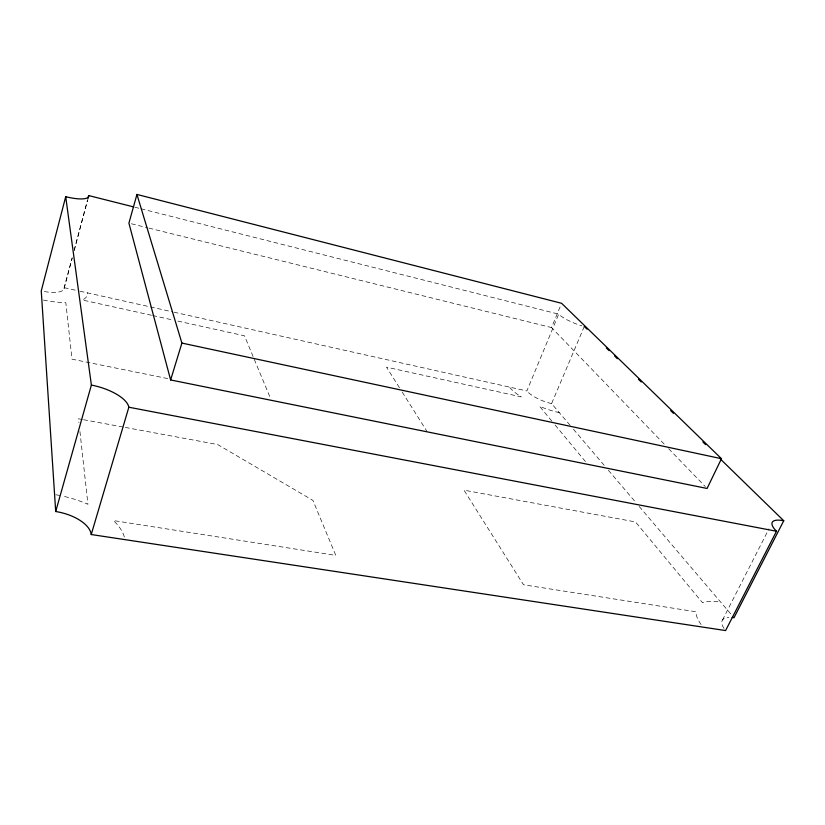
<?xml version="1.0" encoding="UTF-8"?>
<svg xmlns="http://www.w3.org/2000/svg" width="825" height="825" viewBox="0 0 825 825"><rect width="100%" height="100%" fill="white"/><g stroke="black" fill="none" stroke-linecap="round" stroke-linejoin="round"><path stroke-width="0.62" stroke-dasharray="4.12 3.09" d="M44.375 291.555A24.348 8.002 14.6 0 0 64.164 287.677L72.105 257.802M74.095 250.336L87.337 200.547M64.082 288.729L72.27 257.967M74.229 250.583L88.636 196.443M664.166 444.077L551.543 327.566L561.113 304.456M173.982 312.19L526.845 390.957L558.7 314.16A20.532 4.888 22.1 0 0 581.914 325.834M570.106 425.329L551.595 403.6L584.286 326.483M722.494 620.008L768.962 528.815M82.335 419.482L78.54 418.78L78.963 422.606M83.603 419.719L124.07 427.216M125.328 427.443L217.645 444.541L312.923 500.393L335.785 555.38L113.458 520.565A70.919 35.475 12.8 0 1 124.41 537.24M167.702 378.562L72.002 359.174L65.804 302.62A48.716 16.015 14.6 0 1 42.89 299.939M151.48 315.263L82.345 300.001A48.716 16.015 14.6 0 0 87.316 292.844M152.728 315.542L172.848 319.987M177.87 321.09L244.489 335.796L270.466 398.289M64.164 287.677L78.788 290.936M80.004 291.204L172.734 311.912M131.412 223.771L147.665 227.793M148.912 228.102L551.543 327.566M134.795 207.209L139.786 208.467M141.023 208.777L558.7 314.16M668.642 448.707L705.292 486.616M573.437 429.237L605.055 466.362M608.386 470.271L635.848 502.507M639.169 506.416L733.167 616.76M551.863 421.111L539.602 406.333A40.157 12.014 22.5 0 0 559.288 412.634M555.132 425.05L585.379 461.505M399.465 387.719L386.512 367.156L521.225 396.887A40.157 12.014 22.5 0 1 509.376 387.059M402.188 392.05L426.731 431.021M79.942 431.547L87.924 504.302A70.919 35.475 12.8 0 0 63.247 496.217M55.822 494.742A70.919 35.475 12.8 0 1 60.782 495.681M701.095 624.556A58.235 21.759 28.4 0 1 695.887 611.758L523.535 584.781L463.97 490.163L635.498 521.936L702.58 602.797A58.235 21.759 28.4 0 1 720.72 602.137M724.01 628.423A29.092 10.869 28.4 0 1 728.826 617.389M551.595 403.6A20.068 6.002 22.5 0 1 526.845 390.957"/><path stroke-width="1.24" d="M133.547 206.889L88.667 195.566A25.018 6.559 15.9 0 1 65.701 196.701L41.25 290.936L55.698 511.521A35.423 17.707 12.9 0 1 91.235 534.528L725.608 630.558L776.49 531.248A30.03 9.003 26.7 0 1 783.75 520.75L720.328 458.978M87.997 198.062L88.667 195.566M136.94 194.442L128.906 223.152L170.631 379.954L707.077 488.462L721.473 458.7L561.598 303.301L136.94 194.442L181.902 343.076L170.631 379.954M55.698 511.521L91.379 385.058L65.701 196.701M91.235 534.528L128.844 407.22A36.836 14.922 14.7 0 0 91.379 385.058M783.75 520.75L734.002 617.729A29.092 10.869 28.4 0 0 732.157 617.492M128.844 407.22L776.49 531.248M181.902 343.076L721.473 458.7M584.286 326.483L587.039 329.165M606.344 347.964L609.097 350.646M614.615 356.018L617.378 358.71M638.519 379.294L641.273 381.985M670.684 410.633L673.447 413.315M702.859 441.963L705.623 444.654"/></g></svg>
